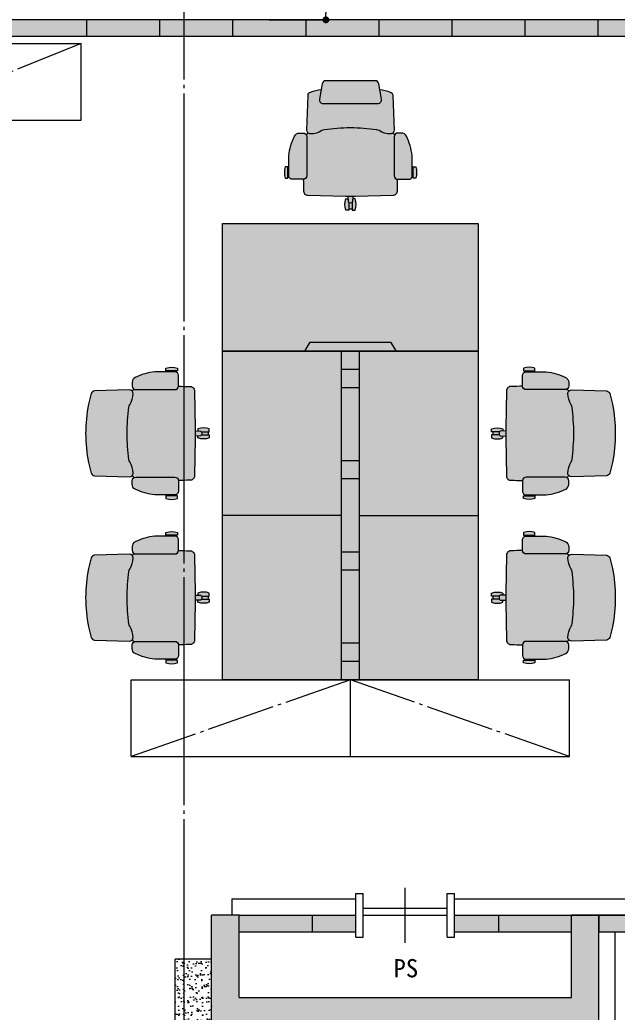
# Model space of a CAD drawing. Header units: millimetres. Extents: x 11317 to 32317, y 8490 to 23340.
# Drawn here: x 17971 to 21241, y 14058 to 19493 of the extents above; entities that cross this region are included whole.
import ezdxf

# ---------------------------------------------------------------- set-up
doc = ezdxf.new("R2010")
doc.units = ezdxf.units.MM
doc.header["$LTSCALE"] = 25
doc.linetypes.add('1点鎖線15', pattern=[18, 15, -1.125, 0.75, -1.125])
doc.linetypes.add('JIS_08_50', pattern=[53, 50, -1.125, 0.75, -1.125])
for name, color, linetype, lineweight in [('基準線', 1, 'JIS_08_50', 5), ('壁', 4, 'Continuous', 9), ('室名', 2, 'Continuous', 0), ('家具', 6, 'Continuous', 5), ('建具', 2, 'Continuous', 5), ('植栽', 3, 'Continuous', 9), ('間仕切', 2, 'Continuous', 5)]:
    doc.layers.add(name, color=color, linetype=linetype, lineweight=lineweight)
doc.layers.add('文字', color=2, linetype='Continuous')
doc.styles.get("Standard").update_dxf_attribs({"font": 'MS Mincho.ttf', "width": 0.8})
doc.styles.add('ゴシック', font='MS Gothic.ttf')
doc.dimstyles.new('1-50', dxfattribs={"dimscale": 50, "dimtxt": 3, "dimasz": 0.75, "dimexe": 0, "dimexo": 0.5, "dimgap": 0.25, "dimtad": 1, "dimdec": 0, "dimdsep": 46, "dimlunit": 6, "dimtxsty": 'ゴシック', "dimblk1": 'DOT', "dimblk2": 'DOT', "dimsah": 1, "dimcen": 0.75, "dimadec": 0, "dimazin": 0, "dimtfac": 1, "dimtdec": 0, "dimtmove": 2, "dimatfit": 3, "dimldrblk": 'DOT', "dimfxl": 0, "dimtolj": 1, "dimtzin": 0, "dimlwd": 5, "dimlwe": 5, "dimarcsym": 0})

# ---------------------------------------------------------------- blocks, each defined once
blk = doc.blocks.new('フリーアクセス3_p（CAD素材.com）')
at = {"color": 0, "linetype": 'ByBlock', "lineweight": -2}
for p, q in [((650, 220), (700, 250)), ((650, -220), (650, 220)), ((700, -250), (650, -220))]:
    blk.add_line(p, q, dxfattribs=at)
blk.add_lwpolyline([(700, 700), (700, -700), (0, -700), (0, 700)], close=True, dxfattribs=at)
blk = doc.blocks.new('*U18')
at = {"color": 0, "linetype": 'ByBlock', "lineweight": -2}
for points in [[(0, 600, -0.047458), (160.1, 584.2, -0.020178), (218.1, 569.5, -0.319451), (232.2, 551.2), (238.4, 361.1, -0.417291), (218.8, 340.4, -0.151809), (156.7, 358.2, 0.113964), (144.1, 362.9, 0.028395), (0, 373, 0.028395), (-144.1, 362.9, 0.113964), (-156.7, 358.2, -0.151809), (-218.8, 340.4, -0.417291), (-238.4, 361.1), (-232.2, 551.2, -0.319451), (-218.1, 569.5, -0.020178), (-160.1, 584.2, -0.047458)], [(-279.2, 345.2), (-259.4, 345.2, -0.414214), (-239.4, 325.2), (-239.4, 111.7, -0.414214), (-259.4, 91.7), (-317.7, 91.7, -0.371125), (-337.5, 108.7), (-337.5, 221, -0.087014), (-306.1, 328.5, -0.285598)], [(279.2, 345.2), (259.4, 345.2, 0.414214), (239.4, 325.2), (239.4, 111.7, 0.414214), (259.4, 91.7), (317.7, 91.7, 0.371125), (337.5, 108.7), (337.5, 221, 0.087014), (306.1, 328.5, 0.285598)]]:
    blk.add_lwpolyline(points, format="xyb", close=True, dxfattribs=at)
for points in [[(-231.6, 345.5, 0.036161), (-241.8, 334.8)], [(231.6, 345.5, -0.036161), (241.8, 334.8)], [(-337.5, 160.1), (-357.7, 160.1, 0.132155), (-357.7, 97.5), (-343.1, 97.5), (-343.1, 160.1)], [(337.5, 160.1), (357.7, 160.1, -0.132155), (357.7, 97.5), (343.1, 97.5), (343.1, 160.1)], [(-258.2, 91.8, -0.002949), (-257, 30.8, 0.426675), (-233.1, 3.9), (-26.8, 0), (26.8, 0), (233.1, 3.9, 0.426675), (257, 30.8, -0.002949), (258.2, 91.8)], [(-14.5, 0), (-12.9, -29.8, 0.271847), (0, -36.8, 0.271847), (12.9, -29.8), (14.5, 0)], [(-8.5, -34.4), (-8.5, -77.2), (-25, -77.2, -0.186325), (-25, -15), (-13.7, -15)], [(8.5, -34.4), (8.5, -77.2), (25, -77.2, 0.186325), (25, -15), (13.7, -15)]]:
    blk.add_lwpolyline(points, format="xyb", dxfattribs=at)
for points in [[(-337.2, 107.3), (-343.1, 107.3)], [(337.2, 107.3), (343.1, 107.3)], [(-8.5, -70.1), (8.5, -70.1)]]:
    blk.add_lwpolyline(points, dxfattribs=at)
blk = doc.blocks.new('*U19')
at = {"color": 0, "linetype": 'ByBlock', "lineweight": -2}
for points in [[(134.8, 631.8), (-134.8, 631.8, 0.363756), (-154.5, 615.2), (-169.6, 529.7, 0.466538), (-149.9, 506.2), (149.9, 506.2, 0.466538), (169.6, 529.7), (154.5, 615.2, 0.363756), (134.8, 631.8)], [(159.9, 584.2, -0.000032), (160.1, 584.2, -0.020178), (218.1, 569.5, -0.319451), (232.2, 551.2), (238.4, 361.1, -0.417291), (218.8, 340.4, -0.151809), (156.7, 358.2, 0.113964), (144.1, 362.9, 0.028395), (0, 373, 0.028395), (-144.1, 362.9, 0.113964), (-156.7, 358.2, -0.151809), (-218.8, 340.4, -0.417291), (-238.4, 361.1), (-232.2, 551.2, -0.319451), (-218.1, 569.5, -0.020178), (-160.1, 584.2, -0.000032), (-159.9, 584.2)], [(-231.6, 345.5, 0.036161), (-241.8, 334.8)], [(231.6, 345.5, -0.036161), (241.8, 334.8)], [(-337.5, 160.1), (-357.7, 160.1, 0.132155), (-357.7, 97.5), (-343.1, 97.5), (-343.1, 160.1)], [(337.5, 160.1), (357.7, 160.1, -0.132155), (357.7, 97.5), (343.1, 97.5), (343.1, 160.1)], [(-258.2, 91.8, -0.002949), (-257, 30.8, 0.426675), (-233.1, 3.9), (-26.8, 0), (26.8, 0), (233.1, 3.9, 0.426675), (257, 30.8, -0.002949), (258.2, 91.8)], [(-14.5, 0), (-12.9, -29.8, 0.271847), (0, -36.8, 0.271847), (12.9, -29.8), (14.5, 0)], [(-8.5, -34.4), (-8.5, -77.2), (-25, -77.2, -0.186325), (-25, -15), (-13.7, -15)], [(8.5, -34.4), (8.5, -77.2), (25, -77.2, 0.186325), (25, -15), (13.7, -15)]]:
    blk.add_lwpolyline(points, format="xyb", dxfattribs=at)
for points in [[(-279.2, 345.2), (-259.4, 345.2, -0.414214), (-239.4, 325.2), (-239.4, 111.7, -0.414214), (-259.4, 91.7), (-317.7, 91.7, -0.371125), (-337.5, 108.7), (-337.5, 221, -0.087014), (-306.1, 328.5, -0.285598)], [(279.2, 345.2), (259.4, 345.2, 0.414214), (239.4, 325.2), (239.4, 111.7, 0.414214), (259.4, 91.7), (317.7, 91.7, 0.371125), (337.5, 108.7), (337.5, 221, 0.087014), (306.1, 328.5, 0.285598)]]:
    blk.add_lwpolyline(points, format="xyb", close=True, dxfattribs=at)
for points in [[(-337.2, 107.3), (-343.1, 107.3)], [(337.2, 107.3), (343.1, 107.3)], [(-8.5, -70.1), (8.5, -70.1)]]:
    blk.add_lwpolyline(points, dxfattribs=at)
blk = doc.blocks.new('デスク')
at = {"color": 0, "linetype": 'ByBlock', "lineweight": -2}
blk.add_lwpolyline([(1400, -1800), (0, -1800), (0, 0), (1400, 0)], close=True, dxfattribs=at)
for points in [[(650, -1800), (650, 0)], [(750, -1800), (750, 0)], [(750, -100), (650, -100)], [(750, -200), (650, -200)], [(750, -600), (650, -600)], [(750, -700), (650, -700)], [(650, -900), (0, -900)], [(750, -900), (1400, -900)], [(750, -1100), (650, -1100)], [(750, -1200), (650, -1200)], [(750, -1600), (650, -1600)], [(750, -1700), (650, -1700)]]:
    blk.add_lwpolyline(points, dxfattribs=at)
blk = doc.blocks.new('_Dot')
at = {"color": 0, "linetype": 'ByBlock', "lineweight": -2}
blk.add_line((-0.5, 0), (-1, 0), dxfattribs=at)
at = {"color": 0, "linetype": 'ByBlock', "const_width": 0.5}
blk.add_lwpolyline([(-0.25, 0, 1), (0.25, 0, 1)], format="xyb", close=True, dxfattribs=at)
blk = doc.blocks.new('*D43')
at = {"layer": 'Defpoints', "color": 0, "transparency": 16777216}
for p in [(19309.7, 20293.1), (19309.7, 19493.1), (19646.2, 19493.1)]:
    blk.add_point(p, dxfattribs=at)
at = {"layer": '文字', "color": 0, "lineweight": 5, "transparency": 16777216}
for p, q in [((19334.7, 20293.1), (19646.2, 20293.1)), ((19646.2, 20255.6), (19646.2, 19530.6)), ((19334.7, 19493.1), (19646.2, 19493.1))]:
    blk.add_line(p, q, dxfattribs=at)
at = {"layer": '文字', "color": 0, "lineweight": 5, "transparency": 16777216, "xscale": 37.5, "yscale": 37.5, "zscale": 37.5}
for p, rotation in [((19646.2, 20293.1), 90), ((19646.2, 19493.1), 270)]:
    blk.add_blockref('_Dot', p, dxfattribs=dict(at, rotation=rotation))
at = {"layer": '文字', "color": 0, "transparency": 16777216, "insert": (19558.7, 19893.1), "char_height": 150, "attachment_point": 5, "rotation": 90}
blk.add_mtext('\\A1;800', dxfattribs=at)

msp = doc.modelspace()

# ---------------------------------------------------------------- hatches: boundary and pattern name
at = {"layer": '壁', "transparency": 33554559}
h = msp.add_hatch(color=256, dxfattribs=at)
h.dxf.hatch_style = 1
h.paths.add_polyline_path([(18570.6, 12663.1), (18570.6, 12213.1), (18330.6, 12213.1), (18330.6, 12063.1), (19170.6, 12063.1), (19170.6, 12363.1), (19555.6, 12363.1), (19650.6, 12513.1), (19170.6, 12513.1), (19170.6, 13988.1), (20990.6, 13988.1), (20990.6, 12513.1), (20510.6, 12513.1), (20605.6, 12363.1), (20990.6, 12363.1), (20990.6, 12063.1), (21140.6, 12063.1), (21140.6, 14588.1), (20990.6, 14588.1), (20990.6, 14138.1), (19170.6, 14138.1), (19170.6, 14588.1), (19020.6, 14588.1), (19020.6, 12663.1)])
at = {"layer": '家具', "transparency": 33554483}
h = msp.add_hatch(color=256, dxfattribs=at)
h.dxf.hatch_style = 1
h.paths.add_polyline_path([(19422.8, 18688.3, 0.132155), (19422.8, 18625.7), (19437.4, 18625.7), (19437.4, 18688.3)])
h.paths.add_polyline_path([(19437.4, 18688.3), (19437.4, 18635.4), (19443.4, 18635.4, -0.018643), (19443.1, 18636.9), (19443.1, 18688.3)])
h.paths.add_polyline_path([(19443.1, 18749.1), (19443.1, 18636.9, 0.371125), (19462.9, 18619.9), (19521.2, 18619.9, 0.414214), (19541.2, 18639.9), (19541.2, 18853.4, 0.414214), (19521.2, 18873.4), (19501.4, 18873.4, 0.285598), (19474.5, 18856.6, 0.087014)])
h.paths.add_polyline_path([(19636.5, 18891.1, 0.113964), (19623.8, 18886.4, -0.151809), (19561.8, 18868.6, -0.177664), (19548.9, 18873.6, 0.036161), (19538.8, 18863, -0.125689), (19541.2, 18853.4), (19541.2, 18639.9, -0.397284), (19522.4, 18619.9, -0.002949), (19523.6, 18558.9, 0.426675), (19547.5, 18532.1), (19753.8, 18528.1), (19807.4, 18528.1), (20013.6, 18532.1, 0.426675), (20037.6, 18558.9, -0.002949), (20038.8, 18619.9, -0.397284), (20020, 18639.9), (20020, 18853.4, -0.125689), (20022.4, 18863, 0.036161), (20012.2, 18873.6, -0.177664), (19999.4, 18868.6, -0.151809), (19937.3, 18886.4, 0.113964), (19924.7, 18891.1, 0.028395), (19780.6, 18901.1, 0.028395)])
h.paths.add_polyline_path([(19611, 19057.9), (19620.6, 19112.4, 0.000032), (19620.5, 19112.3, 0.020178), (19562.5, 19097.7, 0.321753), (19548.4, 19079.1), (19542.2, 18889.2, 0.417291), (19561.8, 18868.6, 0.151809), (19623.8, 18886.4, -0.113964), (19636.5, 18891.1, -0.028395), (19780.6, 18901.1, -0.028395), (19924.7, 18891.1, -0.113964), (19937.3, 18886.4, 0.151809), (19999.4, 18868.6, 0.417291), (20019, 18889.2), (20012.8, 19079.3, 0.319451), (19998.6, 19097.7, 0.020178), (19940.6, 19112.3, 0.000032), (19940.5, 19112.4), (19950.2, 19057.9, -0.466538), (19930.5, 19034.4), (19630.7, 19034.4, -0.466538)])
h.paths.add_polyline_path([(19645.8, 19159.9, 0.363756), (19626.1, 19143.4), (19611, 19057.9, 0.466538), (19630.7, 19034.4), (19930.5, 19034.4, 0.466538), (19950.2, 19057.9), (19935, 19143.4, 0.363756), (19915.3, 19159.9)])
h.paths.add_polyline_path([(20059.7, 18873.4), (20040, 18873.4, 0.414214), (20020, 18853.4), (20020, 18639.9, 0.414214), (20040, 18619.9), (20098.3, 18619.9, 0.371125), (20118.1, 18636.9), (20118.1, 18749.1, 0.087014), (20086.7, 18856.6, 0.285598)])
h.paths.add_polyline_path([(20118.1, 18688.3), (20118.1, 18636.9, -0.018643), (20117.8, 18635.4), (20123.7, 18635.4), (20123.7, 18688.3)])
h.paths.add_polyline_path([(20138.3, 18688.3), (20123.7, 18688.3), (20123.7, 18625.7), (20138.3, 18625.7, 0.132155)])
h.paths.add_polyline_path([(19766.1, 18528.1), (19767.7, 18498.4, 0.271847), (19780.6, 18491.4, 0.271847), (19793.5, 18498.4), (19795.1, 18528.1)])
h.paths.add_polyline_path([(19755.5, 18513.2, 0.186325), (19755.5, 18451), (19772.1, 18451), (19772.1, 18493.7, -0.111974), (19767.7, 18498.4), (19766.9, 18513.2)])
h.paths.add_polyline_path([(19780.6, 18491.4, -0.15515), (19772.1, 18493.7), (19772.1, 18458.1), (19789.1, 18458.1), (19789.1, 18493.7, -0.15515)])
h.paths.add_polyline_path([(19789.1, 18493.7), (19789.1, 18451), (19805.6, 18451, 0.186325), (19805.6, 18513.2), (19794.3, 18513.2), (19793.5, 18498.4, -0.111974)])
h = msp.add_hatch(color=256, dxfattribs=at)
h.dxf.hatch_style = 1
h.paths.add_polyline_path([(19080.6, 18378.1), (19080.6, 17678.1), (19530.6, 17678.1), (19560.6, 17728.1), (20000.6, 17728.1), (20030.6, 17678.1), (20480.6, 17678.1), (20480.6, 18378.1)])
h.paths.add_polyline_path([(19560.6, 17728.1), (19530.6, 17678.1), (20030.6, 17678.1), (20000.6, 17728.1)], flags=17)
h = msp.add_hatch(color=256, dxfattribs=at)
h.dxf.hatch_style = 1
h.paths.add_polyline_path([(20480.6, 17678.1), (19080.6, 17678.1), (19080.6, 15878.1), (20480.6, 15878.1)])
h = msp.add_hatch(color=256, dxfattribs=at)
h.dxf.hatch_style = 1
h.paths.add_polyline_path([(18833.1, 17585.9, 0.132155), (18770.4, 17585.9), (18770.4, 17571.3), (18833.1, 17571.3)])
h.paths.add_polyline_path([(18823.3, 17571.3), (18770.4, 17571.3), (18770.4, 17565.6), (18821.8, 17565.6, -0.018643), (18823.3, 17565.4)])
h.paths.add_polyline_path([(18838.9, 17545.9, 0.371125), (18821.8, 17565.6), (18709.6, 17565.6, 0.087014), (18602.1, 17534.2, 0.285598), (18585.4, 17507.3), (18585.4, 17487.5, 0.414214), (18605.4, 17467.5), (18818.9, 17467.5, 0.414214), (18838.9, 17487.5)])
h.paths.add_polyline_path([(18926.7, 17461.2, 0.426675), (18899.8, 17485.1, -0.002949), (18838.8, 17486.4, -0.397284), (18818.9, 17467.5), (18605.4, 17467.5, -0.125689), (18595.8, 17470, 0.036161), (18585.1, 17459.8, -0.177664), (18590.2, 17447, -0.151809), (18572.4, 17384.9, 0.113964), (18567.7, 17372.2, 0.028395), (18557.6, 17228.1, 0.028395), (18567.7, 17084.1, 0.113964), (18572.4, 17071.4, -0.151809), (18590.2, 17009.3, -0.177664), (18585.1, 16996.5, 0.036161), (18595.8, 16986.3, -0.125689), (18605.4, 16988.8), (18818.9, 16988.8, -0.397284), (18838.8, 16969.9, -0.002949), (18899.8, 16971.2, 0.426675), (18926.7, 16995.1), (18930.6, 17201.3), (18930.6, 17255)])
h.paths.add_polyline_path([(19007.7, 17253.2, 0.186325), (18945.6, 17253.2), (18945.6, 17241.8), (18960.4, 17241.1, -0.111974), (18965, 17236.6), (19007.7, 17236.6)])
h.paths.add_polyline_path([(19000.7, 17236.6), (18965, 17236.6, -0.15515), (18967.4, 17228.1, -0.15515), (18965, 17219.7), (19000.7, 17219.7)])
h.paths.add_polyline_path([(19007.7, 17219.7), (18965, 17219.7, -0.111974), (18960.4, 17215.2), (18945.6, 17214.4), (18945.6, 17203.1, 0.186325), (19007.7, 17203.1)])
h.paths.add_polyline_path([(18960.4, 17241.1), (18930.6, 17242.6), (18930.6, 17213.7), (18960.4, 17215.2, 0.271847), (18967.4, 17228.1, 0.271847)])
h.paths.add_polyline_path([(18838.9, 16968.8, 0.414214), (18818.9, 16988.8), (18605.4, 16988.8, 0.414214), (18585.4, 16968.8), (18585.4, 16949, 0.285598), (18602.1, 16922.1, 0.087014), (18709.6, 16890.6), (18821.8, 16890.6, 0.371125), (18838.9, 16910.4)])
h.paths.add_polyline_path([(18823.3, 16890.9, -0.018643), (18821.8, 16890.6), (18770.4, 16890.6), (18770.4, 16885), (18823.3, 16885)])
h.paths.add_polyline_path([(18833.1, 16885), (18770.4, 16885), (18770.4, 16870.4, 0.132155), (18833.1, 16870.4)])
h.paths.add_polyline_path([(18557.6, 17228.1, -0.028395), (18567.7, 17372.2, -0.113964), (18572.4, 17384.9, 0.151809), (18590.2, 17447, 0.417291), (18569.5, 17466.5), (18379.4, 17460.3, 0.319451), (18361, 17446.2, 0.020178), (18346.4, 17388.2, 0.047458), (18330.6, 17228.1, 0.047458), (18346.4, 17068.1, 0.020178), (18361, 17010.1, 0.321753), (18379.6, 16996), (18569.5, 16989.8, 0.417291), (18590.2, 17009.3, 0.151809), (18572.4, 17071.4, -0.113964), (18567.7, 17084.1, -0.028395)])
h = msp.add_hatch(color=256, dxfattribs=at)
h.dxf.hatch_style = 1
h.paths.add_polyline_path([(20728.1, 17585.9, -0.132155), (20790.7, 17585.9), (20790.7, 17571.3), (20728.1, 17571.3)])
h.paths.add_polyline_path([(20737.9, 17571.3), (20790.7, 17571.3), (20790.7, 17565.6), (20739.3, 17565.6, 0.018643), (20737.9, 17565.4)])
h.paths.add_polyline_path([(20722.3, 17545.9, -0.371125), (20739.3, 17565.6), (20851.6, 17565.6, -0.087014), (20959.1, 17534.2, -0.285598), (20975.8, 17507.3), (20975.8, 17487.5, -0.414214), (20955.8, 17467.5), (20742.3, 17467.5, -0.414214), (20722.3, 17487.5)])
h.paths.add_polyline_path([(20634.5, 17461.2, -0.426675), (20661.4, 17485.1, 0.002949), (20722.3, 17486.4, 0.397284), (20742.3, 17467.5), (20955.8, 17467.5, 0.125689), (20965.4, 17470, -0.036161), (20976, 17459.8, 0.177664), (20971, 17447, 0.151809), (20988.8, 17384.9, -0.113964), (20993.5, 17372.2, -0.028395), (21003.6, 17228.1, -0.028395), (20993.5, 17084.1, -0.113964), (20988.8, 17071.4, 0.151809), (20971, 17009.3, 0.177664), (20976, 16996.5, -0.036161), (20965.4, 16986.3, 0.125689), (20955.8, 16988.8), (20742.3, 16988.8, 0.397284), (20722.3, 16969.9, 0.002949), (20661.4, 16971.2, -0.426675), (20634.5, 16995.1), (20630.6, 17201.3), (20630.6, 17255)])
h.paths.add_polyline_path([(20553.4, 17253.2, -0.186325), (20615.6, 17253.2), (20615.6, 17241.8), (20600.8, 17241.1, 0.111974), (20596.2, 17236.6), (20553.4, 17236.6)])
h.paths.add_polyline_path([(20560.5, 17236.6), (20596.2, 17236.6, 0.15515), (20593.8, 17228.1, 0.15515), (20596.2, 17219.7), (20560.5, 17219.7)])
h.paths.add_polyline_path([(20553.4, 17219.7), (20596.2, 17219.7, 0.111974), (20600.8, 17215.2), (20615.6, 17214.4), (20615.6, 17203.1, -0.186325), (20553.4, 17203.1)])
h.paths.add_polyline_path([(20600.8, 17241.1), (20630.6, 17242.6), (20630.6, 17213.7), (20600.8, 17215.2, -0.271847), (20593.8, 17228.1, -0.271847)])
h.paths.add_polyline_path([(20722.3, 16968.8, -0.414214), (20742.3, 16988.8), (20955.8, 16988.8, -0.414214), (20975.8, 16968.8), (20975.8, 16949, -0.285598), (20959.1, 16922.1, -0.087014), (20851.6, 16890.6), (20739.3, 16890.6, -0.371125), (20722.3, 16910.4)])
h.paths.add_polyline_path([(20737.9, 16890.9, 0.018643), (20739.3, 16890.6), (20790.7, 16890.6), (20790.7, 16885), (20737.9, 16885)])
h.paths.add_polyline_path([(20728.1, 16885), (20790.7, 16885), (20790.7, 16870.4, -0.132155), (20728.1, 16870.4)])
h.paths.add_polyline_path([(21003.6, 17228.1, 0.028395), (20993.5, 17372.2, 0.113964), (20988.8, 17384.9, -0.151809), (20971, 17447, -0.417291), (20991.6, 17466.5), (21181.7, 17460.3, -0.319451), (21200.1, 17446.2, -0.020178), (21214.8, 17388.2, -0.047458), (21230.6, 17228.1, -0.047458), (21214.8, 17068.1, -0.020178), (21200.1, 17010.1, -0.321753), (21181.6, 16996), (20991.6, 16989.8, -0.417291), (20971, 17009.3, -0.151809), (20988.8, 17071.4, 0.113964), (20993.5, 17084.1, 0.028395)])
h = msp.add_hatch(color=256, dxfattribs=at)
h.dxf.hatch_style = 1
h.paths.add_polyline_path([(18833.1, 16685.9, 0.132155), (18770.4, 16685.9), (18770.4, 16671.3), (18833.1, 16671.3)])
h.paths.add_polyline_path([(18823.3, 16671.3), (18770.4, 16671.3), (18770.4, 16665.6), (18821.8, 16665.6, -0.018643), (18823.3, 16665.4)])
h.paths.add_polyline_path([(18838.9, 16645.9, 0.371125), (18821.8, 16665.6), (18709.6, 16665.6, 0.087014), (18602.1, 16634.2, 0.285598), (18585.4, 16607.3), (18585.4, 16587.5, 0.414214), (18605.4, 16567.5), (18818.9, 16567.5, 0.414214), (18838.9, 16587.5)])
h.paths.add_polyline_path([(18926.7, 16561.2, 0.426675), (18899.8, 16585.1, -0.002949), (18838.8, 16586.4, -0.397284), (18818.9, 16567.5), (18605.4, 16567.5, -0.125689), (18595.8, 16570, 0.036161), (18585.1, 16559.8, -0.177664), (18590.2, 16547, -0.151809), (18572.4, 16484.9, 0.113964), (18567.7, 16472.2, 0.028395), (18557.6, 16328.1, 0.028395), (18567.7, 16184.1, 0.113964), (18572.4, 16171.4, -0.151809), (18590.2, 16109.3, -0.177664), (18585.1, 16096.5, 0.036161), (18595.8, 16086.3, -0.125689), (18605.4, 16088.8), (18818.9, 16088.8, -0.397284), (18838.8, 16069.9, -0.002949), (18899.8, 16071.2, 0.426675), (18926.7, 16095.1), (18930.6, 16301.3), (18930.6, 16355)])
h.paths.add_polyline_path([(19007.7, 16353.2, 0.186325), (18945.6, 16353.2), (18945.6, 16341.8), (18960.4, 16341.1, -0.111974), (18965, 16336.6), (19007.7, 16336.6)])
h.paths.add_polyline_path([(19000.7, 16336.6), (18965, 16336.6, -0.15515), (18967.4, 16328.1, -0.15515), (18965, 16319.7), (19000.7, 16319.7)])
h.paths.add_polyline_path([(19007.7, 16319.7), (18965, 16319.7, -0.111974), (18960.4, 16315.2), (18945.6, 16314.4), (18945.6, 16303.1, 0.186325), (19007.7, 16303.1)])
h.paths.add_polyline_path([(18960.4, 16341.1), (18930.6, 16342.6), (18930.6, 16313.7), (18960.4, 16315.2, 0.271847), (18967.4, 16328.1, 0.271847)])
h.paths.add_polyline_path([(18838.9, 16068.8, 0.414214), (18818.9, 16088.8), (18605.4, 16088.8, 0.414214), (18585.4, 16068.8), (18585.4, 16049, 0.285598), (18602.1, 16022.1, 0.087014), (18709.6, 15990.6), (18821.8, 15990.6, 0.371125), (18838.9, 16010.4)])
h.paths.add_polyline_path([(18823.3, 15990.9, -0.018643), (18821.8, 15990.6), (18770.4, 15990.6), (18770.4, 15985), (18823.3, 15985)])
h.paths.add_polyline_path([(18833.1, 15985), (18770.4, 15985), (18770.4, 15970.4, 0.132155), (18833.1, 15970.4)])
h.paths.add_polyline_path([(18557.6, 16328.1, -0.028395), (18567.7, 16472.2, -0.113964), (18572.4, 16484.9, 0.151809), (18590.2, 16547, 0.417291), (18569.5, 16566.5), (18379.4, 16560.3, 0.319451), (18361, 16546.2, 0.020178), (18346.4, 16488.2, 0.047458), (18330.6, 16328.1, 0.047458), (18346.4, 16168.1, 0.020178), (18361, 16110.1, 0.321753), (18379.6, 16096), (18569.5, 16089.8, 0.417291), (18590.2, 16109.3, 0.151809), (18572.4, 16171.4, -0.113964), (18567.7, 16184.1, -0.028395)])
h = msp.add_hatch(color=256, dxfattribs=at)
h.dxf.hatch_style = 1
h.paths.add_polyline_path([(20728.1, 16685.9, -0.132155), (20790.7, 16685.9), (20790.7, 16671.3), (20728.1, 16671.3)])
h.paths.add_polyline_path([(20737.9, 16671.3), (20790.7, 16671.3), (20790.7, 16665.6), (20739.3, 16665.6, 0.018643), (20737.9, 16665.4)])
h.paths.add_polyline_path([(20722.3, 16645.9, -0.371125), (20739.3, 16665.6), (20851.6, 16665.6, -0.087014), (20959.1, 16634.2, -0.285598), (20975.8, 16607.3), (20975.8, 16587.5, -0.414214), (20955.8, 16567.5), (20742.3, 16567.5, -0.414214), (20722.3, 16587.5)])
h.paths.add_polyline_path([(20634.5, 16561.2, -0.426675), (20661.4, 16585.1, 0.002949), (20722.3, 16586.4, 0.397284), (20742.3, 16567.5), (20955.8, 16567.5, 0.125689), (20965.4, 16570, -0.036161), (20976, 16559.8, 0.177664), (20971, 16547, 0.151809), (20988.8, 16484.9, -0.113964), (20993.5, 16472.2, -0.028395), (21003.6, 16328.1, -0.028395), (20993.5, 16184.1, -0.113964), (20988.8, 16171.4, 0.151809), (20971, 16109.3, 0.177664), (20976, 16096.5, -0.036161), (20965.4, 16086.3, 0.125689), (20955.8, 16088.8), (20742.3, 16088.8, 0.397284), (20722.3, 16069.9, 0.002949), (20661.4, 16071.2, -0.426675), (20634.5, 16095.1), (20630.6, 16301.3), (20630.6, 16355)])
h.paths.add_polyline_path([(20553.4, 16353.2, -0.186325), (20615.6, 16353.2), (20615.6, 16341.8), (20600.8, 16341.1, 0.111974), (20596.2, 16336.6), (20553.4, 16336.6)])
h.paths.add_polyline_path([(20560.5, 16336.6), (20596.2, 16336.6, 0.15515), (20593.8, 16328.1, 0.15515), (20596.2, 16319.7), (20560.5, 16319.7)])
h.paths.add_polyline_path([(20553.4, 16319.7), (20596.2, 16319.7, 0.111974), (20600.8, 16315.2), (20615.6, 16314.4), (20615.6, 16303.1, -0.186325), (20553.4, 16303.1)])
h.paths.add_polyline_path([(20600.8, 16341.1), (20630.6, 16342.6), (20630.6, 16313.7), (20600.8, 16315.2, -0.271847), (20593.8, 16328.1, -0.271847)])
h.paths.add_polyline_path([(20722.3, 16068.8, -0.414214), (20742.3, 16088.8), (20955.8, 16088.8, -0.414214), (20975.8, 16068.8), (20975.8, 16049, -0.285598), (20959.1, 16022.1, -0.087014), (20851.6, 15990.6), (20739.3, 15990.6, -0.371125), (20722.3, 16010.4)])
h.paths.add_polyline_path([(20737.9, 15990.9, 0.018643), (20739.3, 15990.6), (20790.7, 15990.6), (20790.7, 15985), (20737.9, 15985)])
h.paths.add_polyline_path([(20728.1, 15985), (20790.7, 15985), (20790.7, 15970.4, -0.132155), (20728.1, 15970.4)])
h.paths.add_polyline_path([(21003.6, 16328.1, 0.028395), (20993.5, 16472.2, 0.113964), (20988.8, 16484.9, -0.151809), (20971, 16547, -0.417291), (20991.6, 16566.5), (21181.7, 16560.3, -0.319451), (21200.1, 16546.2, -0.020178), (21214.8, 16488.2, -0.047458), (21230.6, 16328.1, -0.047458), (21214.8, 16168.1, -0.020178), (21200.1, 16110.1, -0.321753), (21181.6, 16096), (20991.6, 16089.8, -0.417291), (20971, 16109.3, -0.151809), (20988.8, 16171.4, 0.113964), (20993.5, 16184.1, 0.028395)])
at = {"layer": '植栽'}
h = msp.add_hatch(dxfattribs=at)
h.set_pattern_fill('AR-SAND', color=256)
h.set_pattern_definition([(37.5, (0, -466.796), (-1.60003, 48.941324), [0, -38.608, 0, -43.18, 0, -41.275]), (7.5, (0, -466.796), (44.95233, 71.68251), [0, -20.828, 0, -34.798, 0, -13.335]), (327.5, (-31.24, -466.796), (79.09924, 0.14372), [0, -12.7, 0, -45.72, 0, -59.69]), (317.5, (-31.24, -466.796), (76.35565, 22.29293), [0, -6.35, 0, -29.972, 0, -34.29])])
h.paths.add_polyline_path([(19020.6, 14348.1), (18820.6, 14348.1), (18820.6, 13848.1), (19020.6, 13848.1)])
h.paths.add_polyline_path([(19020.6, 13848.1), (18820.6, 13848.1), (18820.6, 13348.1), (19020.6, 13348.1)])
at = {"layer": '間仕切', "transparency": 33554483}
h = msp.add_hatch(color=256, dxfattribs=at)
h.dxf.hatch_style = 1
h.paths.add_polyline_path([(21140.6, 14588.1), (21140.6, 14498.1), (23682.9, 14498.1), (23945.6, 14760.9), (23945.6, 19493.1), (17045.6, 19493.1), (17045.6, 18633.1), (16245.6, 18633.1), (16245.6, 18543.1), (17135.6, 18543.1), (17135.6, 19403.1), (23855.6, 19403.1), (23855.6, 14798.1), (23645.6, 14588.1)])
h = msp.add_hatch(color=256, dxfattribs=at)
h.dxf.hatch_style = 1
h.paths.add_polyline_path([(19170.6, 14588.1), (19170.6, 14498.1), (19810.6, 14498.1), (19810.6, 14588.1)])
h.paths.add_polyline_path([(20990.6, 14498.1), (20990.6, 14588.1), (20350.6, 14588.1), (20350.6, 14498.1)])

# ---------------------------------------------------------------- linework, layer by layer
at = {"layer": '基準線'}
msp.add_line((18870.6, 9890.6), (18870.6, 21963.1), dxfattribs=at)
at = {"layer": '壁'}
for p, q in [((19020.6, 12663.1), (19020.6, 14588.1)), ((19170.6, 14588.1), (19020.6, 14588.1)), ((19170.6, 14138.1), (19170.6, 14588.1)), ((21140.6, 14588.1), (20990.6, 14588.1)), ((20990.6, 14138.1), (20990.6, 14588.1)), ((21140.6, 11988.1), (21140.6, 14588.1)), ((21230.6, 12828.1), (21230.6, 14498.1)), ((19170.6, 14138.1), (20990.6, 14138.1))]:
    msp.add_line(p, q, dxfattribs=at)
at = {"layer": '家具'}
for p, q in [((17265.6, 19363.1), (18305.6, 19363.1)), ((18305.6, 18943.1), (18305.6, 19363.1)), ((17265.6, 18943.1), (18305.6, 18943.1)), ((18580.6, 15458.1), (18580.6, 15878.1)), ((18580.6, 15878.1), (19780.6, 15878.1)), ((19780.6, 15458.1), (19780.6, 15878.1)), ((19780.6, 15878.1), (20980.6, 15878.1)), ((19780.6, 15458.1), (19780.6, 15878.1)), ((20980.6, 15458.1), (20980.6, 15878.1)), ((18580.6, 15458.1), (19780.6, 15458.1)), ((19780.6, 15458.1), (20980.6, 15458.1))]:
    msp.add_line(p, q, dxfattribs=at)
at = {"layer": '家具', "linetype": '1点鎖線15'}
for p, q in [((18305.6, 19363.1), (17265.6, 18943.1)), ((19780.6, 15878.1), (18580.6, 15458.1)), ((20980.6, 15458.1), (19780.6, 15878.1))]:
    msp.add_line(p, q, dxfattribs=at)
at = {"layer": '建具'}
for p, q in [((20080.6, 14438.1), (20080.6, 14738.1)), ((19810.6, 14468.1), (19810.6, 14708.1)), ((19810.6, 14708.1), (19850.6, 14708.1)), ((19850.6, 14468.1), (19850.6, 14708.1)), ((20310.6, 14468.1), (20310.6, 14708.1)), ((20310.6, 14708.1), (20350.6, 14708.1)), ((20350.6, 14468.1), (20350.6, 14708.1)), ((19850.6, 14628.1), (20310.6, 14628.1)), ((19850.6, 14588.1), (20310.6, 14588.1)), ((19810.6, 14468.1), (19850.6, 14468.1)), ((20310.6, 14468.1), (20350.6, 14468.1))]:
    msp.add_line(p, q, dxfattribs=at)
at = {"layer": '植栽'}
for p in [(19020.6, 14348.1), (18820.6, 13348.1)]:
    msp.add_line(p, (18820.6, 14348.1), dxfattribs=at)
at = {"layer": '間仕切'}
for p, q in [((18335.6, 19493.1), (18335.6, 19403.1)), ((18735.6, 19493.1), (18735.6, 19403.1)), ((19135.6, 19493.1), (19135.6, 19403.1)), ((19535.6, 19493.1), (19535.6, 19403.1)), ((19935.6, 19493.1), (19935.6, 19403.1)), ((20335.6, 19493.1), (20335.6, 19403.1)), ((20735.6, 19493.1), (20735.6, 19403.1)), ((21135.6, 19493.1), (21135.6, 19403.1)), ((17135.6, 19403.1), (23855.6, 19403.1)), ((19130.6, 14678.1), (19810.6, 14678.1)), ((19130.6, 14678.1), (19130.6, 14588.1)), ((20350.6, 14553.1), (20350.6, 14678.1)), ((20350.6, 14678.1), (23608.3, 14678.1)), ((19170.6, 14588.1), (19810.6, 14588.1)), ((19570.6, 14588.1), (19570.6, 14498.1)), ((19850.6, 14588.1), (20310.6, 14588.1)), ((20350.6, 14588.1), (23645.6, 14588.1)), ((20590.6, 14588.1), (20590.6, 14498.1)), ((19170.6, 14498.1), (19810.6, 14498.1)), ((20350.6, 14498.1), (20990.6, 14498.1)), ((21140.6, 14498.1), (23682.9, 14498.1))]:
    msp.add_line(p, q, dxfattribs=at)
msp.add_lwpolyline([(16245.6, 18633.1), (16245.6, 18543.1), (17135.6, 18543.1), (17135.6, 19403.1), (23855.6, 19403.1), (23855.6, 14798.1), (23645.6, 14588.1), (21140.6, 14588.1), (21140.6, 14498.1), (23682.9, 14498.1), (23945.6, 14760.9), (23945.6, 19493.1), (17045.6, 19493.1), (17045.6, 18633.1), (16245.6, 18633.1)], dxfattribs=at)

# ---------------------------------------------------------------- block references
at = {"layer": '家具'}
for name, p in [('*U19', (19780.6, 18528.1)), ('デスク', (19080.6, 17678.1))]:
    msp.add_blockref(name, p, dxfattribs=at)
at = {"layer": '家具', "rotation": 270}
for name, p in [('フリーアクセス3_p（CAD素材.com）', (19780.6, 18378.1)), ('*U18', (20630.6, 17228.1)), ('*U18', (20630.6, 16328.1))]:
    msp.add_blockref(name, p, dxfattribs=at)
at = {"layer": '家具', "xscale": -1, "rotation": 90}
for p in [(18930.6, 17228.1), (18930.6, 16328.1)]:
    msp.add_blockref('*U18', p, dxfattribs=at)

# ---------------------------------------------------------------- texts
at = {"layer": '室名'}
msp.add_text('PS', height=100, dxfattribs=at).set_placement((20015.7, 14248.4))

# ---------------------------------------------------------------- dimensions: what is measured, and where the dimension line sits
at = {"layer": '文字'}
dim = msp.add_linear_dim(base=(19646.2, 19493.1), p1=(19309.7, 20293.1), p2=(19309.7, 19493.1), angle=90, dimstyle='1-50', override={"dimtxsty": 'Standard'}, dxfattribs=at)
dim.commit()
dim.dimension.update_dxf_attribs({"geometry": '*D43', "text_midpoint": (19558.7, 19893.1)})

doc.saveas('drawing.dxf')
